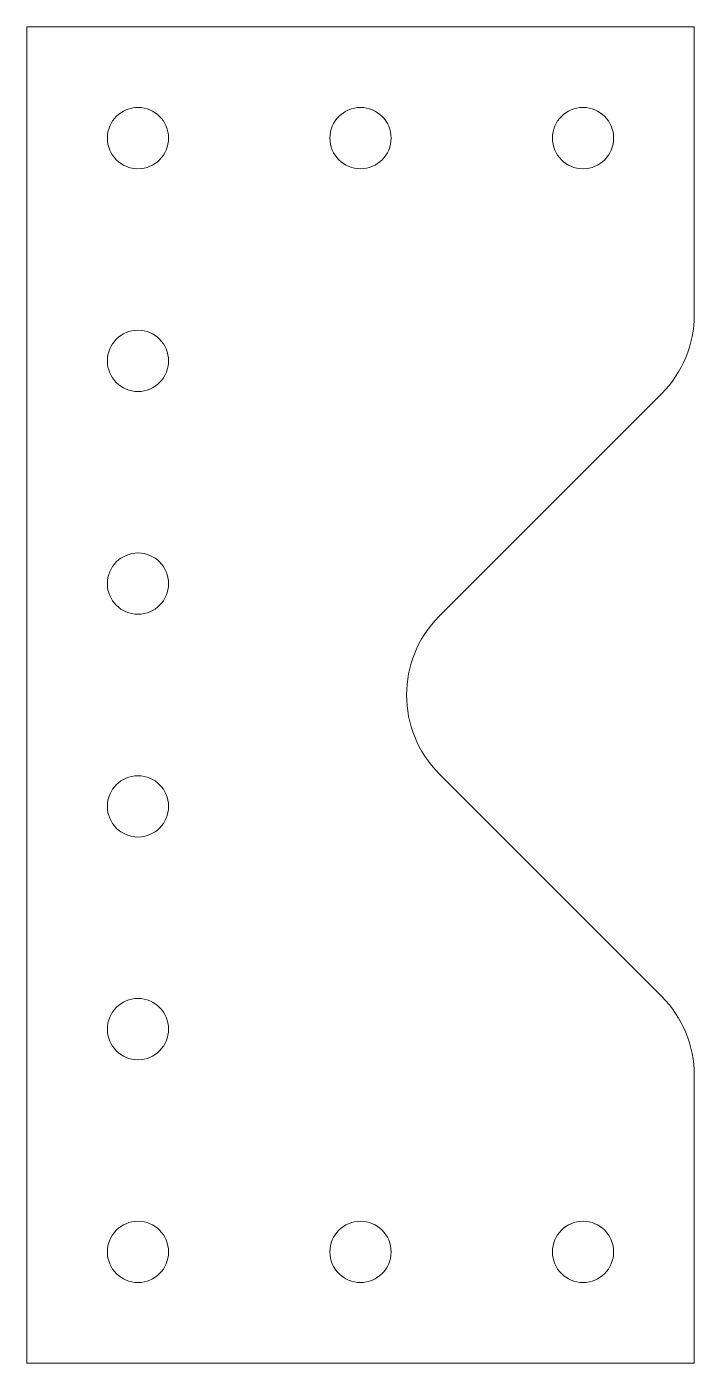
# Model space of a CAD drawing. Header units: millimetres. Extents: x 0 to 60, y 0 to 120.
import ezdxf

# ---------------------------------------------------------------- set-up
doc = ezdxf.new("R2010")
doc.units = ezdxf.units.MM

msp = doc.modelspace()

# ---------------------------------------------------------------- linework, layer by layer
at = {"color": 7, "linetype": 'Continuous', "lineweight": 15}
for p, q in [((0, 120), (0, 0)), ((60, 120), (0, 120)), ((60, 94.14), (60, 120)), ((37.07, 67.07), (57.07, 87.07)), ((57.07, 32.93), (37.07, 52.93)), ((60, 0), (60, 25.86)), ((0, 0), (60, 0))]:
    msp.add_line(p, q, dxfattribs=at)
for centre in [(10, 110), (30, 110), (50, 110), (10, 90), (10, 70), (10, 50), (10, 30), (10, 10), (30, 10), (50, 10)]:
    msp.add_circle(centre, 2.75, dxfattribs=at)
for centre, start, end in [((50, 94.14), 315, 0), ((44.14, 60), 135, 225), ((50, 25.86), 0, 45)]:
    msp.add_arc(centre, 10, start, end, dxfattribs=at)

doc.saveas('drawing.dxf')
